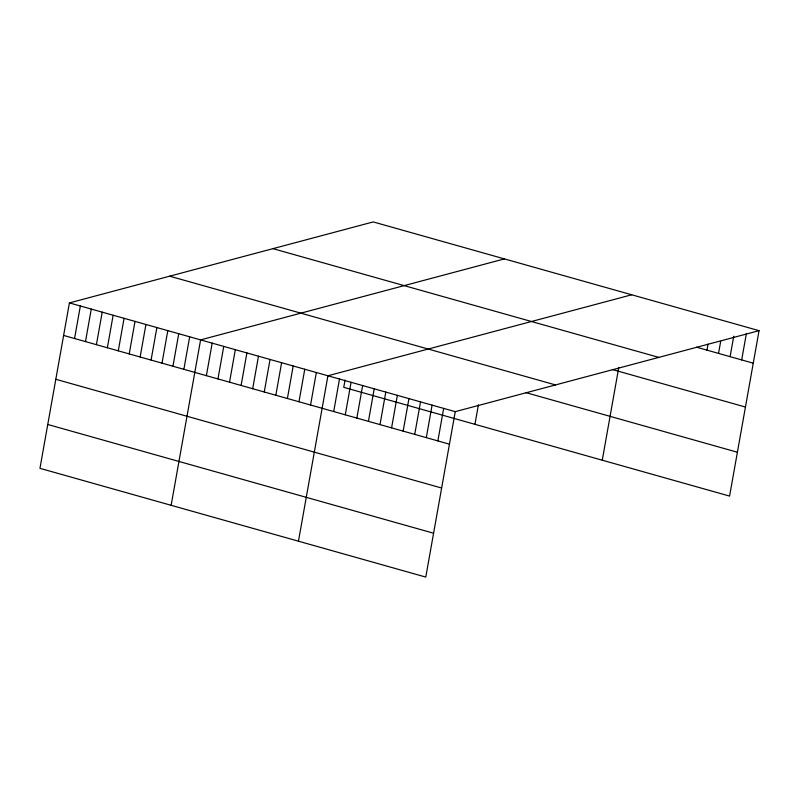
<?xml version="1.0" encoding="UTF-8"?>
<svg xmlns="http://www.w3.org/2000/svg" width="799" height="799" viewBox="0 0 799 799"><rect width="100%" height="100%" fill="white"/><g stroke="black" fill="none" stroke-linecap="round" stroke-linejoin="round"><path stroke-width="1.2" d="M759.05 330.666L373.223 221.922L69.413 302.911L39.95 468.334L425.777 577.078L455.24 411.655L759.05 330.666L729.587 496.089L343.76 387.345L345.058 380.034M74.557 338.506L80.349 305.987M85.483 341.592L91.276 309.073M96.419 344.669L102.212 312.149M107.356 347.755L113.148 315.235M118.282 350.831L124.075 318.312M129.218 353.917L135.011 321.398M140.145 356.993L145.937 324.474M151.081 360.079L156.874 327.56M162.007 363.155L167.8 330.636M172.944 366.242L178.736 333.722M183.87 369.318L189.663 336.798M171.136 505.308L200.599 339.885L504.409 258.896M206.382 375.66L212.174 343.141M217.957 378.926L223.75 346.406M229.533 382.192L235.325 349.672M241.108 385.448L246.901 352.928M252.684 388.714L258.477 356.194M264.259 391.969L270.042 359.45M275.825 395.235L281.618 362.716M287.4 398.501L293.193 365.982M298.976 401.757L304.769 369.238M310.551 405.023L316.344 372.504M298.456 541.193L327.92 375.77L631.729 294.781M333.702 411.545L339.495 379.026M345.278 414.811L351.071 382.292M356.853 418.077L362.646 385.557M368.429 421.333L374.222 388.813M380.004 424.599L385.797 392.079M391.58 427.864L397.373 395.345M403.155 431.12L408.948 398.601M414.731 434.386L420.524 401.867M426.306 437.652L432.089 405.133M437.872 440.908L443.665 408.389M474.936 424.319L478.411 404.823M602.256 460.204L618.776 367.5M706.955 350.132L708.034 344.109M718.531 353.398L720.678 341.353M730.106 356.664L733.752 336.189M741.682 359.92L746.406 333.423M696.538 347.195L753.257 363.185M272.968 248.649L658.795 357.393M612.334 369.528L745.447 407.041M169.678 276.184L555.505 384.928M525.572 392.529L737.397 452.234M69.413 302.911L455.24 411.655M63.62 335.43L449.447 444.174M55.81 379.285L441.637 488.029M47.76 424.479L433.587 533.223"/></g></svg>
